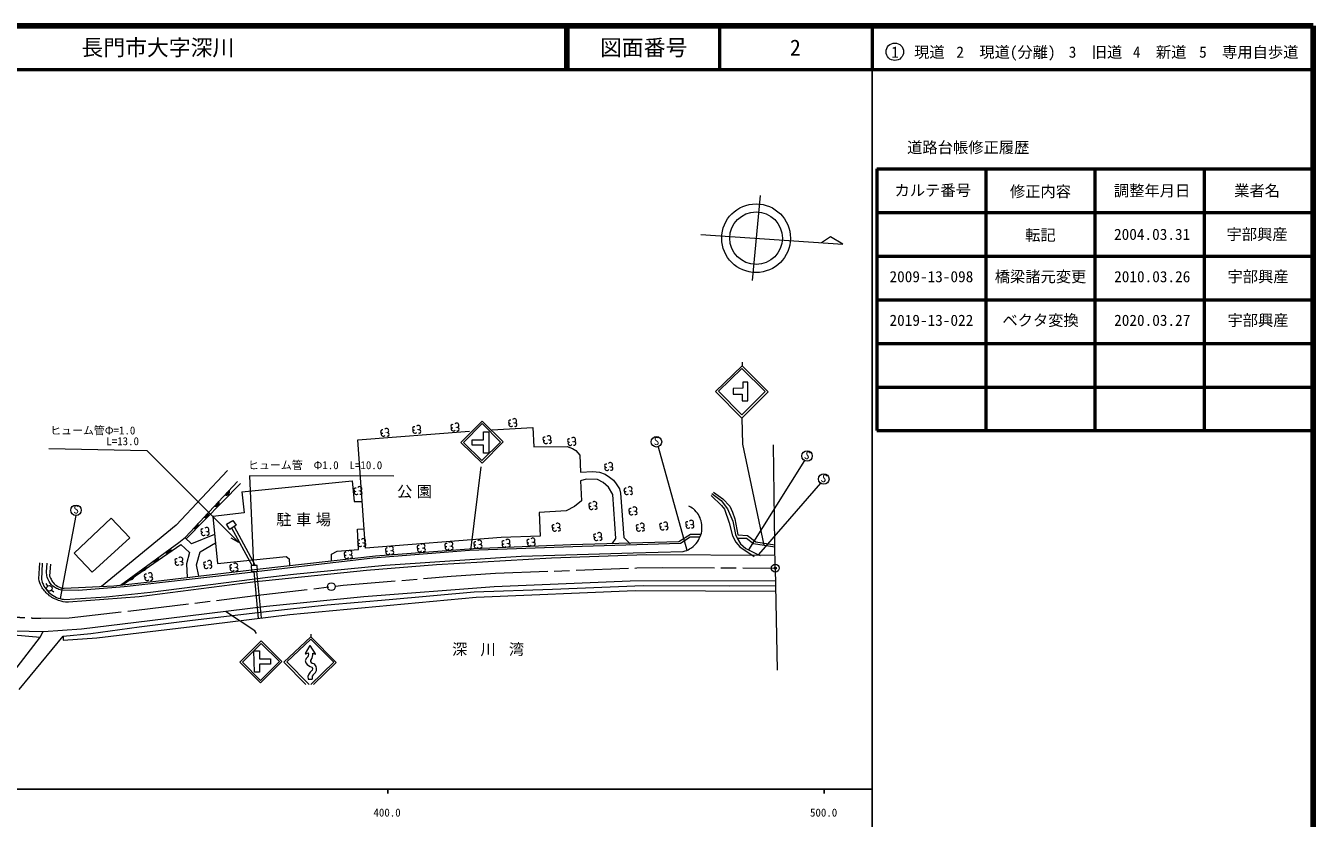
# Model space of a CAD drawing. Units: millimetres, scale not verified. Extents: x 40000 to 680000, y 20000 to 380000.
# Drawn here: x 385078 to 680000, y 198357 to 380000 of the extents above; entities that cross this region are included whole.
import ezdxf
from ezdxf.enums import TextEntityAlignment as Align

# ---------------------------------------------------------------- set-up
doc = ezdxf.new("R2010")
doc.units = ezdxf.units.MM
doc.header["$LTSCALE"] = 1000
doc.header["$PDMODE"] = 32
doc.header["$PDSIZE"] = 500
doc.linetypes.add('CHAIN', pattern=[18.5, 12, -1.5, 3.5, -1.5])
for name, color, linetype, lineweight in [('M-BGD', 7, 'Continuous', 13), ('M-BMK', 2, 'CHAIN', 13), ('M-TTL', 2, 'Continuous', 140), ('M-TTL-BAND', 7, 'Continuous', 25), ('M-TTL-FRAM', 2, 'Continuous', 50), ('M-TTL-LINE', 7, 'Continuous', 50), ('M-TTL-TXT', 7, 'Continuous', 13), ('M-WORK', 1, 'Continuous', 13)]:
    doc.layers.add(name, color=color, linetype=linetype, lineweight=lineweight)
doc.styles.add('ＭＳ ゴシック', font='')
doc.styles.get('ＭＳ ゴシック').set_extended_font_data('MS Gothic')

msp = doc.modelspace()

# ---------------------------------------------------------------- linework, layer by layer
at = {"layer": 'M-BGD'}
for centre, radius in [((556761, 255687), 894), ((455064, 251450), 887)]:
    msp.add_circle(centre, radius, dxfattribs=at)
msp.add_point((556761, 255687), dxfattribs=at)
at = {"layer": 'M-BMK'}
msp.add_lwpolyline([(388544, 244238), (395027, 244315), (410423, 246030), (437631, 249383), (457770, 251771), (482497, 253812), (492650, 254501), (525038, 255723), (530833, 255829), (556761, 255687)], dxfattribs=at)
msp.add_open_spline([(337515, 267377), (338177, 266600), (338376, 266392), (338947, 265778), (340338, 264281), (341209, 263529), (342731, 262165), (344009, 261020), (344715, 260365), (346051, 259289), (347935, 257773), (348991, 256916), (350997, 255565), (353022, 254201), (354208, 253506), (356366, 252364), (358041, 251477), (359008, 251031), (360754, 250291), (362810, 249419), (363980, 248967), (366092, 248239), (368176, 247521), (369350, 247127), (371483, 246572), (373550, 246035), (374716, 245746), (376822, 245392), (379890, 244877), (381611, 244519), (384717, 244346), (386210, 244262), (386737, 244229), (388544, 244238)], degree=3, knots=[0, 0, 0, 0, 1, 1, 1, 2, 2, 2, 3, 3, 3, 4, 4, 4, 5, 5, 5, 6, 6, 6, 7, 7, 7, 8, 8, 8, 9, 9, 9, 10, 10, 10, 11, 11, 11, 11], dxfattribs=at)
at = {"layer": 'M-TTL'}
for p, q in [((680000, 380000), (40000, 380000)), ((680000, 20000), (680000, 380000))]:
    msp.add_line(p, q, dxfattribs=at)
at = {"layer": 'M-TTL-BAND'}
for p, q in [((579000, 20000), (579000, 370000)), ((40000, 205000), (579000, 205000)), ((468000, 205000), (468000, 204000)), ((568000, 205000), (568000, 204000))]:
    msp.add_line(p, q, dxfattribs=at)
at = {"layer": 'M-TTL-FRAM'}
for p, q in [((580000, 347197), (580000, 287197)), ((580000, 347197), (680000, 347197)), ((580000, 287197), (680000, 287197))]:
    msp.add_line(p, q, dxfattribs=at)
at = {"layer": 'M-TTL-LINE'}
for p, q in [((508747, 380000), (508747, 370000)), ((509247, 380000), (509247, 370000)), ((543997, 380000), (543997, 370000)), ((579000, 380000), (579000, 370000)), ((40000, 370000), (680000, 370000)), ((605000, 347197), (605000, 287197)), ((630000, 347197), (630000, 287197)), ((655000, 347197), (655000, 287197)), ((580000, 337197), (680000, 337197)), ((580000, 327197), (680000, 327197)), ((580000, 317197), (680000, 317197)), ((580000, 307197), (680000, 307197)), ((580000, 297197), (680000, 297197))]:
    msp.add_line(p, q, dxfattribs=at)
at = {"layer": 'M-TTL-TXT'}
msp.add_circle((584147, 374034), 2000, dxfattribs=at)
at = {"layer": 'M-WORK'}
for p, q in [((553278, 341059), (551469, 321612)), ((543735, 296276), (549117, 301452)), ((549117, 301452), (554479, 296150)), ((555122, 296090), (549190, 302020)), ((543101, 296147), (549120, 290090)), ((549127, 290858), (543735, 296276)), ((549120, 290090), (555122, 296090)), ((554479, 296150), (549127, 290858)), ((461156, 285061), (486700, 287049)), ((529957, 283516), (536498, 259770)), ((556761, 255687), (556352, 283933)), ((563458, 280343), (550632, 259896)), ((489308, 278928), (486926, 259713)), ((421835, 262409), (434275, 275082)), ((567166, 275142), (552927, 258805)), ((396562, 267752), (392962, 248692)), ((433857, 261550), (432126, 262551)), ((436977, 256305), (432318, 264857)), ((432805, 265205), (437664, 256312)), ((539505, 262793), (537273, 262788)), ((388048, 253267), (388329, 256916)), ((388861, 256836), (388697, 253061)), ((389828, 254870), (390004, 256841)), ((390732, 256584), (390527, 253948)), ((556719, 258601), (527179, 258747)), ((437307, 254915), (438315, 244179)), ((437913, 254955), (438993, 244262)), ((556761, 255687), (557204, 232290)), ((390106, 251564), (389772, 252168)), ((390970, 250647), (391475, 250280)), ((456206, 234081), (450376, 239958)), ((449150, 236121), (450250, 237928)), ((449246, 236007), (449850, 236244)), ((451456, 236080), (450250, 237928)), ((450844, 236199), (451358, 235966)), ((444187, 234145), (449212, 228995)), ((450383, 229022), (455638, 234138)), ((451016, 229005), (456206, 234081)), ((449733, 230252), (450692, 230252))]:
    msp.add_line(p, q, dxfattribs=at)
for points in [[(539751, 332177), (572231, 329944), (569400, 331585), (567368, 330278)], [(549162, 302888), (549190, 302020), (543101, 296147)], [(549120, 290090), (549249, 284101), (554181, 260951)], [(491857, 287384), (501244, 287894), (501464, 283455), (509102, 283540), (510347, 283137), (511106, 282617), (511975, 281577), (512158, 277685), (514979, 277829), (516508, 277675), (517801, 277213), (518827, 276546), (519709, 275818), (520325, 275018), (521104, 273899), (521351, 272884), (522109, 262703), (523498, 261260)], [(519438, 261242), (520250, 262473), (519580, 272550), (518564, 274263), (517353, 275300), (516029, 275977), (513413, 276069), (512141, 275690), (512362, 271075), (510809, 269848), (508891, 268822), (502655, 268412), (502937, 263039), (493963, 262688), (462871, 260258), (461156, 285061)], [(390352, 283074), (412807, 282632), (433857, 261550)], [(431311, 278091), (419499, 265501), (402413, 251494)], [(406791, 251803), (420170, 261525), (421634, 262798), (433564, 275546)], [(434568, 273156), (459829, 275707), (460271, 270962), (462129, 270986)], [(469416, 276729), (436350, 276869), (437277, 256308)], [(434568, 273156), (435086, 268339), (427955, 267494), (428969, 256727), (444767, 258315), (445382, 257853), (445477, 256263)], [(542069, 272312), (544477, 270076), (545127, 269235), (546235, 266069), (547001, 263080), (547736, 261644), (548649, 260567), (551963, 258351)], [(542245, 272796), (544393, 271182), (545795, 269274), (547033, 266470), (547645, 263357), (548008, 262523), (550149, 262557), (551790, 261299), (556690, 260587)], [(542601, 273122), (544724, 271565), (546335, 269862), (547001, 268528), (547514, 266948), (548219, 263303), (550408, 263173), (552316, 261689), (556684, 261022)], [(537273, 262788), (535043, 261303), (512525, 260651), (486753, 259707), (464602, 257966), (431977, 254173), (407630, 251414), (397135, 250588), (393287, 250650)], [(393892, 251058), (405248, 251639), (414909, 252666), (438750, 255494), (465201, 258519), (487623, 260186), (509964, 261099), (534653, 261793), (537314, 263478), (539763, 263469)], [(428344, 263368), (423063, 261269), (421522, 262701)], [(455112, 257365), (455152, 258906), (456393, 259562), (461267, 259993), (461037, 264600), (462565, 264684)], [(548008, 262523), (548812, 261256), (550023, 260189), (552352, 259071), (553331, 258618)], [(407216, 251848), (420587, 261137), (422610, 259267), (421888, 256644), (422048, 253513)], [(424703, 253828), (424228, 256448), (425054, 259392), (428523, 261467)], [(393998, 248507), (403490, 249131), (413620, 250171), (440531, 253591), (446446, 254265), (467438, 256333), (486777, 257684), (498525, 258395), (524229, 259181), (535705, 259530)], [(527179, 258747), (505485, 257968), (479141, 256468), (463098, 255165), (437075, 252507)], [(556816, 252778), (523562, 252667), (492390, 251405), (462510, 249106), (440212, 246898), (413471, 243590), (397869, 241676), (389120, 241091), (382594, 241252)], [(383607, 227885), (393636, 240104), (399977, 240704), (411034, 242258), (422677, 243666), (440125, 245717), (454114, 247238), (468349, 248465), (487775, 250220), (505734, 250878), (526470, 251686), (546292, 251602), (556837, 251672)], [(437075, 252507), (411040, 249131), (394897, 247858)], [(355735, 248878), (355165, 247711), (358181, 246343), (362743, 244503), (366495, 243147), (373959, 241331), (382377, 240423), (388395, 239863)], [(445559, 245066), (488254, 249054), (524687, 250529), (556861, 250413)], [(393636, 240104), (393669, 239172), (401385, 239702), (423235, 242333), (445559, 245066)], [(437947, 240716), (437523, 241327), (430803, 245734)], [(379290, 228042), (388460, 239948), (388960, 241095)], [(450383, 240567), (450376, 239958), (444187, 234145)], [(450035, 228983), (444883, 234246), (450372, 239421), (455638, 234138)]]:
    msp.add_lwpolyline(points, dxfattribs=at)
for points in [[(549328, 296900), (547113, 296881), (547135, 295528), (549158, 295537), (549157, 294010), (550511, 293999), (550511, 298322), (549325, 298326)], [(489597, 289397), (484772, 284480), (489601, 279737), (494426, 284653)], [(489597, 288800), (493830, 284567), (489513, 280333), (485365, 284482)], [(489936, 286937), (491123, 286927), (491123, 282032), (489942, 282034), (489934, 283884), (487311, 283885), (487315, 285077), (489943, 285077)], [(404616, 267101), (396166, 259153), (400295, 254734), (408957, 262628)], [(431076, 265728), (432517, 266627), (433251, 265523), (431860, 264529)], [(436693, 256302), (436784, 254880), (438152, 254971), (438074, 256316)], [(438969, 239026), (434138, 234103), (438886, 229365), (443718, 234277)], [(438970, 238433), (434733, 234102), (438884, 229957), (443208, 234282)], [(437353, 236732), (438632, 236728), (438640, 234876), (441175, 234864), (441171, 233687), (438628, 233676), (438639, 231816), (437443, 231825)]]:
    msp.add_lwpolyline(points, close=True, dxfattribs=at)
for centre, radius in [((552371, 331309), 7874), ((552371, 331309), 6025), ((529556, 284647), 1200), ((564049, 281387), 1200), ((567879, 276107), 1200), ((396594, 268952), 1200), ((390490, 251060), 634)]:
    msp.add_circle(centre, radius, dxfattribs=at)
for centre, radius, start, end in [((496035, 289229), 385, 67.84591, 284.71584), ((496980, 289431), 517, 284.41096, 141.28089), ((466757, 287008), 385, 67.84591, 284.71584), ((466998, 286426), 517, 150.14232, 321.28089), ((467701, 287210), 517, 284.41096, 141.28089), ((467928, 286337), 385, 247.84591, 104.71584), ((474041, 287695), 385, 67.84591, 284.71584), ((474282, 287113), 517, 150.14232, 321.28089), ((474986, 287897), 517, 284.41096, 141.28089), ((475212, 287024), 385, 247.84591, 104.71584), ((482823, 288208), 385, 67.84591, 284.71584), ((483065, 287626), 517, 150.14232, 321.28089), ((483768, 288410), 517, 284.41096, 141.28089), ((483994, 287537), 385, 247.84591, 104.71584), ((496276, 288647), 517, 150.14232, 321.28089), ((497206, 288558), 385, 247.84591, 104.71584), ((503921, 285317), 385, 67.84591, 284.71584), ((504162, 284735), 517, 150.14232, 321.28089), ((504866, 285519), 517, 284.41096, 141.28089), ((505092, 284647), 385, 247.84591, 104.71584), ((509554, 284917), 385, 67.84591, 284.71584), ((509795, 284335), 517, 150.14232, 321.28089), ((510498, 285119), 517, 284.41096, 141.28089), ((510725, 284246), 385, 247.84591, 104.71584), ((518027, 279161), 385, 67.84591, 284.71584), ((518268, 278579), 517, 150.14232, 321.28089), ((518971, 279363), 517, 284.41096, 141.28089), ((519198, 278490), 385, 247.84591, 104.71584), ((461549, 273858), 517, 284.41096, 141.28089), ((523442, 273842), 517, 284.41096, 141.28089), ((430958, 273219), 812, 249.51871, 24.27898), ((430958, 273219), 650, 255.6345, 18.16319), ((430958, 273219), 488, 266.76718, 7.0305), ((430958, 273219), 325, 300.95647, 332.84121), ((460605, 273656), 385, 67.84591, 284.71584), ((460846, 273074), 517, 150.14232, 321.28089), ((461776, 272985), 385, 247.84591, 104.71584), ((522498, 273640), 385, 67.84591, 284.71584), ((522739, 273058), 517, 150.14232, 321.28089), ((523669, 272969), 385, 247.84591, 104.71584), ((426175, 268108), 812, 249.51871, 24.27898), ((428567, 270663), 812, 249.51871, 24.27898), ((428567, 270663), 650, 255.6345, 18.16319), ((428567, 270663), 488, 266.76718, 7.0305), ((428567, 270663), 325, 300.95647, 332.84121), ((514415, 270222), 385, 67.84591, 284.71584), ((514656, 269640), 517, 150.14232, 321.28089), ((515360, 270424), 517, 284.41096, 141.28089), ((515586, 269552), 385, 247.84591, 104.71584), ((523585, 268987), 385, 67.84591, 284.71584), ((523826, 268405), 517, 150.14232, 321.28089), ((524530, 269189), 517, 284.41096, 141.28089), ((524756, 268316), 385, 247.84591, 104.71584), ((423784, 265552), 812, 249.51871, 24.27898), ((423784, 265552), 650, 255.6345, 18.16319), ((423784, 265552), 488, 266.76718, 7.0305), ((426175, 268108), 650, 255.6345, 18.16319), ((426175, 268108), 488, 266.76718, 7.0305), ((426175, 268108), 325, 300.95647, 332.84121), ((506001, 265257), 385, 67.84591, 284.71584), ((506946, 265459), 517, 284.41096, 141.28089), ((525276, 265256), 385, 67.84591, 284.71584), ((526221, 265458), 517, 284.41096, 141.28089), ((530646, 265530), 385, 67.84591, 284.71584), ((531590, 265732), 517, 284.41096, 141.28089), ((536589, 265933), 385, 67.84591, 284.71584), ((536830, 265351), 517, 150.14232, 321.28089), ((537534, 266135), 517, 284.41096, 141.28089), ((537760, 265262), 385, 247.84591, 104.71584), ((423784, 265552), 325, 300.95647, 332.84121), ((425567, 264282), 385, 67.84591, 284.71584), ((425808, 263701), 517, 150.14232, 321.28089), ((426511, 264485), 517, 284.41096, 141.28089), ((426738, 263612), 385, 247.84591, 104.71584), ((501188, 262081), 517, 284.41096, 141.28089), ((506242, 264675), 517, 150.14232, 321.28089), ((507172, 264586), 385, 247.84591, 104.71584), ((515534, 263115), 385, 67.84591, 284.71584), ((515775, 262533), 517, 150.14232, 321.28089), ((516479, 263317), 517, 284.41096, 141.28089), ((516705, 262445), 385, 247.84591, 104.71584), ((525517, 264674), 517, 150.14232, 321.28089), ((526447, 264585), 385, 247.84591, 104.71584), ((530887, 264948), 517, 150.14232, 321.28089), ((531817, 264859), 385, 247.84591, 104.71584), ((417544, 260003), 812, 238.62481, 13.38508), ((417544, 260003), 650, 244.7406, 7.26929), ((417544, 260003), 488, 255.87329, 356.13661), ((417544, 260003), 325, 290.06258, 321.94732), ((459307, 259195), 517, 284.41096, 141.28089), ((461451, 261732), 385, 67.84591, 284.71584), ((461692, 261150), 517, 150.14232, 321.28089), ((462396, 261934), 517, 284.41096, 141.28089), ((462622, 261061), 385, 247.84591, 104.71584), ((467833, 259929), 385, 67.84591, 284.71584), ((468074, 259347), 517, 150.14232, 321.28089), ((468777, 260131), 517, 284.41096, 141.28089), ((469004, 259258), 385, 247.84591, 104.71584), ((475086, 260535), 385, 67.84591, 284.71584), ((475327, 259953), 517, 150.14232, 321.28089), ((476031, 260737), 517, 284.41096, 141.28089), ((476257, 259864), 385, 247.84591, 104.71584), ((481427, 260986), 385, 67.84591, 284.71584), ((481668, 260404), 517, 150.14232, 321.28089), ((482371, 261188), 517, 284.41096, 141.28089), ((482598, 260315), 385, 247.84591, 104.71584), ((488065, 261376), 385, 67.84591, 284.71584), ((488306, 260794), 517, 150.14232, 321.28089), ((489009, 261578), 517, 284.41096, 141.28089), ((489236, 260705), 385, 247.84591, 104.71584), ((494508, 261581), 385, 67.84591, 284.71584), ((494749, 260999), 517, 150.14232, 321.28089), ((495452, 261783), 517, 284.41096, 141.28089), ((495679, 260910), 385, 247.84591, 104.71584), ((500243, 261879), 385, 67.84591, 284.71584), ((500484, 261297), 517, 150.14232, 321.28089), ((501414, 261208), 385, 247.84591, 104.71584), ((414712, 257946), 812, 238.62481, 13.38508), ((414712, 257946), 650, 244.7406, 7.26929), ((414712, 257946), 488, 255.87329, 356.13661), ((414712, 257946), 325, 290.06258, 321.94732), ((419595, 257461), 385, 67.84591, 284.71584), ((419836, 256879), 517, 150.14232, 321.28089), ((420539, 257663), 517, 284.41096, 141.28089), ((420765, 256790), 385, 247.84591, 104.71584), ((426183, 256713), 385, 67.84591, 284.71584), ((427127, 256915), 517, 284.41096, 141.28089), ((433119, 256300), 517, 284.41096, 141.28089), ((458363, 258993), 385, 67.84591, 284.71584), ((458604, 258411), 517, 150.14232, 321.28089), ((459534, 258322), 385, 247.84591, 104.71584), ((409050, 253831), 812, 238.62481, 13.38508), ((409050, 253831), 650, 244.7406, 7.26929), ((409050, 253831), 488, 255.87329, 356.13661), ((411881, 255888), 812, 238.62481, 13.38508), ((411881, 255888), 650, 244.7406, 7.26929), ((411881, 255888), 488, 255.87329, 356.13661), ((411881, 255888), 325, 290.06258, 321.94732), ((412600, 253916), 385, 67.84591, 284.71584), ((413544, 254118), 517, 284.41096, 141.28089), ((426424, 256131), 517, 150.14232, 321.28089), ((427353, 256043), 385, 247.84591, 104.71584), ((432174, 256098), 385, 67.84591, 284.71584), ((432415, 255516), 517, 150.14232, 321.28089), ((433345, 255427), 385, 247.84591, 104.71584), ((409050, 253831), 325, 290.06258, 321.94732), ((412841, 253334), 517, 150.14232, 321.28089), ((413771, 253245), 385, 247.84591, 104.71584), ((449217, 236080), 78.5, 148.67131, 291.44939), ((448990, 235929), 916, 309.64419, 20.13773), ((448990, 235929), 1873, 320.48023, 8.29105), ((451390, 236037), 78.5, 245.55605, 33.11134), ((449768, 234390), 654, 161.91192, 220.56779), ((450450, 234167), 1372, 129.64419, 161.91192), ((451232, 235224), 2331, 212.70621, 253.97952), ((450839, 234404), 524, 140.48023, 249.58059), ((451333, 235729), 1938, 249.58059, 254.84784), ((450521, 232730), 1169, 21.6294, 74.84784), ((450212, 232608), 1501, 308.15279, 21.6294), ((451692, 230545), 1982, 122.04963, 188.49383), ((450521, 232730), 262, 21.6294, 74.84784), ((450502, 232446), 262, 302.04963, 330.80549), ((451692, 230545), 1042, 122.04963, 196.31331), ((450212, 232608), 593, 330.80549, 21.6294)]:
    msp.add_arc(centre, radius, start, end, dxfattribs=at)
for points, knots in [([(535705, 259530), (536365, 259705), (536622, 259791), (537151, 260084), (537811, 260450), (538137, 260759), (538619, 261339), (539075, 261890), (539279, 262253), (539556, 262913), (539817, 263537), (539907, 263923), (539963, 264599), (540011, 265183), (539965, 265521), (539850, 266097), (539731, 266688), (539642, 267026), (539368, 267564), (539063, 268159), (538840, 268481), (538362, 268949), (537893, 269407), (537637, 269552), (536987, 269913)], [0, 0, 0, 0, 1, 1, 1, 2, 2, 2, 3, 3, 3, 4, 4, 4, 5, 5, 5, 6, 6, 6, 7, 7, 7, 8, 8, 8, 8]), ([(393287, 250650), (392759, 250756), (392547, 250828), (392112, 251040), (391445, 251365), (391133, 251698), (390669, 252278), (390307, 252732), (390174, 253054), (390013, 253612), (389875, 254089), (389855, 254305), (389828, 254870)], [0, 0, 0, 0, 1, 1, 1, 2, 2, 2, 3, 3, 3, 4, 4, 4, 4]), ([(390527, 253948), (390669, 253582), (390715, 253470), (390866, 253178), (391035, 252851), (391124, 252657), (391362, 252376), (391708, 251965), (391947, 251754), (392415, 251491), (392939, 251197), (393234, 251161), (393892, 251058)], [0, 0, 0, 0, 1, 1, 1, 2, 2, 2, 3, 3, 3, 4, 4, 4, 4]), ([(394897, 247858), (393859, 247947), (393456, 247997), (392588, 248297), (391604, 248637), (391059, 248931), (390264, 249605), (389532, 250226), (389143, 250648), (388695, 251498), (388351, 252149), (388248, 252461), (388048, 253267)], [0, 0, 0, 0, 1, 1, 1, 2, 2, 2, 3, 3, 3, 4, 4, 4, 4]), ([(388697, 253061), (388820, 252561), (388879, 252389), (389056, 251982), (389317, 251382), (389536, 251071), (389959, 250573), (390419, 250031), (390751, 249782), (391348, 249396), (391925, 249023), (392295, 248863), (392962, 248692), (393360, 248589), (393522, 248555), (393998, 248507)], [0, 0, 0, 0, 1, 1, 1, 2, 2, 2, 3, 3, 3, 4, 4, 4, 5, 5, 5, 5])]:
    msp.add_open_spline(points, degree=3, knots=knots, dxfattribs=at)

# ---------------------------------------------------------------- texts
at = {"layer": 'M-TTL-BAND', "style": 'ＭＳ ゴシック'}
for s, p in [('400.0', (467844, 198195)), ('500.0', (567844, 198195))]:
    msp.add_text(s, height=1833, dxfattribs=at).set_placement(p, align=Align.BOTTOM_CENTER)
at = {"layer": 'M-TTL-TXT', "style": 'ＭＳ ゴシック'}
msp.add_text('地 名      長門市大字深川', height=3666, dxfattribs=at).set_placement((370380, 375000), align=Align.MIDDLE_LEFT)
for s, height, p in [('図面番号', 3666, (526622, 375000)), ('2', 3666, (561372, 375000)), ('1\u3000現道', 2566, (589448, 373958)), ('2\u3000現道(分離)', 2566, (609619, 373958)), ('3\u3000旧道', 2566, (630121, 373958)), ('4\u3000新道', 2566, (644824, 373958)), ('5\u3000専用自歩道', 2566, (665228, 373958)), ('道路台帳修正履歴', 2566, (600968, 352113)), ('カルテ番号', 2566, (592839, 342277)), ('修正内容', 2566, (617509, 342023)), ('調整年月日', 2566, (643089, 342197)), ('業者名', 2566, (667134, 342197)), ('転記', 2566, (617509, 332023)), ('2004.03.31', 2566, (643089, 332197)), ('宇部興産', 2566, (667134, 332197))]:
    msp.add_text(s, height=height, dxfattribs=at).set_placement(p, align=Align.MIDDLE_CENTER)
for s, p in [('2009-13-098', (592533, 320442)), ('橋梁諸元変更', (617533, 320442)), ('2019-13-022', (592533, 310442)), ('ベクタ変換', (617533, 310442))]:
    msp.add_text(s, height=2566, dxfattribs=at).set_placement(p, align=Align.BOTTOM_CENTER)
for s, p in [('2010.03.26', (634390, 320442)), ('宇部興産', (660346, 320442)), ('2020.03.27', (634390, 310442)), ('宇部興産', (660346, 310442))]:
    msp.add_text(s, height=2566, dxfattribs=at).set_placement(p, align=Align.BOTTOM_LEFT)
at = {"layer": 'M-WORK', "style": 'ＭＳ ゴシック'}
for s, height, p in [('.', 1320, (496416, 288484)), ('ヒューム管Φ=1.0', 1833, (390685, 285771)), ('.', 1320, (467137, 286263)), ('.', 1320, (474422, 286950)), ('.', 1320, (483204, 287463)), ('L=13.0', 1833, (403532, 283312)), ('.', 1320, (504302, 284573)), ('.', 1320, (509934, 284172)), ('ヒューム管\u3000Φ1.0\u3000L=10.0', 1833, (436006, 277819)), ('.', 1320, (518408, 278416)), ('.', 1320, (460985, 272911)), ('.', 1320, (522878, 272895)), ('.', 1320, (514796, 269478)), ('.', 1320, (523966, 268242)), ('.', 1320, (536970, 265188)), ('.', 1320, (425948, 263538)), ('.', 1320, (506382, 264512)), ('.', 1320, (515915, 262371)), ('.', 1320, (525657, 264511)), ('.', 1320, (531026, 264785)), ('.', 1320, (461832, 260987)), ('.', 1320, (468213, 259185)), ('.', 1320, (475467, 259790)), ('.', 1320, (481807, 260241)), ('.', 1320, (488445, 260631)), ('.', 1320, (494889, 260836)), ('.', 1320, (500624, 261134)), ('.', 1320, (419975, 256716)), ('.', 1320, (426563, 255969)), ('.', 1320, (458744, 258248)), ('.', 1320, (412981, 253171)), ('.', 1320, (432555, 255353))]:
    msp.add_text(s, height=height, dxfattribs=at).set_placement(p, align=Align.BOTTOM_LEFT)
for p in [(529565, 283345), (396603, 267650)]:
    msp.add_text('S', height=1833, dxfattribs=at).set_placement(p, align=Align.BOTTOM_CENTER)
for p in [(563612, 280160), (567442, 274881)]:
    msp.add_text('S', height=1833, rotation=340, dxfattribs=at).set_placement(p, align=Align.BOTTOM_CENTER)
at = {"layer": 'M-WORK', "char_height": 2566, "attachment_point": 7, "style": 'ＭＳ ゴシック'}
for s, insert in [('\\T1.29;公園', (470129, 271677)), ('\\T1.29;駐車場', (442475, 265239)), ('\\T1.86;深川湾', (482732, 235490))]:
    msp.add_mtext(s, dxfattribs=dict(at, insert=insert))

doc.saveas('drawing.dxf')
